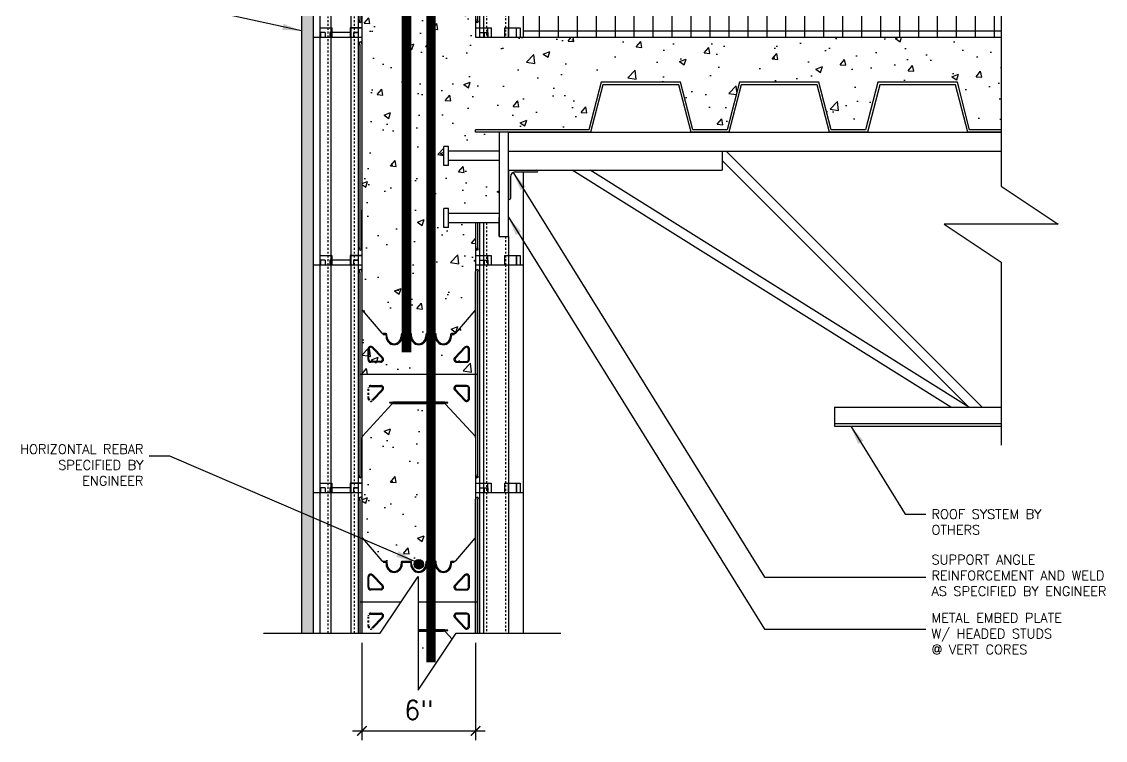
# Model space of a CAD drawing. Header units: inches. Extents: x 71.3 to 128.5, y -82.4 to -19.8.
# Drawn here: x 71.3 to 128.5, y -82.4 to -44.5 of the extents above; entities that cross this region are included whole.
import ezdxf

# ---------------------------------------------------------------- set-up
doc = ezdxf.new("R2010")
doc.units = ezdxf.units.IN
doc.header["$MEASUREMENT"] = 0
doc.linetypes.add('DASHED2', pattern=[0.375, 0.25, -0.125])
for name, color, linetype in [('LAYER 12', 12, 'Continuous'), ('LAYER 13', 13, 'Continuous'), ('LAYER 3', 3, 'Continuous'), ('LAYER 5', 5, 'Continuous'), ('LAYER 7', 7, 'Continuous'), ('LAYER 8', 8, 'Continuous')]:
    doc.layers.add(name, color=color, linetype=linetype)
doc.styles.add('NOTES', font='simplex.shx', dxfattribs={"height": 1})
doc.dimstyles.new('DIM-18$0', dxfattribs={"dimscale": 8, "dimtxt": 1, "dimasz": 0.125, "dimexe": 0.1875, "dimexo": 0.0625, "dimgap": 0.0625, "dimtad": 1, "dimdec": 4, "dimzin": 3, "dimdsep": 46, "dimlunit": 4, "dimtxsty": 'NOTES', "dimblk1": 'ARCHTICK', "dimblk2": 'ARCHTICK', "dimsah": 1, "dimcen": 0.0625, "dimclrd": 256, "dimclre": 256, "dimclrt": 7, "dimadec": 0, "dimazin": 0, "dimtfac": 1, "dimtdec": 4, "dimtofl": 0, "dimtmove": 0, "dimatfit": 3, "dimldrblk": 'ARCHTICK', "dimfxl": 1, "dimfrac": 2, "dimtolj": 1, "dimtzin": 0, "dimarcsym": 0})
doc.dimstyles.new('DIM-18$7', dxfattribs={"dimscale": 8, "dimtxt": 0.09375, "dimasz": 0.125, "dimexe": 0.1875, "dimexo": 0.0625, "dimgap": 0.0625, "dimtad": 0, "dimtih": 1, "dimtoh": 1, "dimdec": 4, "dimzin": 3, "dimdsep": 46, "dimlunit": 4, "dimtxsty": 'NOTES', "dimcen": 0.0625, "dimadec": 0, "dimazin": 0, "dimtfac": 1, "dimtdec": 4, "dimtofl": 0, "dimtmove": 0, "dimatfit": 3, "dimfxl": 1, "dimfrac": 2, "dimtolj": 1, "dimtzin": 0, "dimarcsym": 0})

# ---------------------------------------------------------------- blocks, each defined once
blk = doc.blocks.new('A$C262E59E6')
at = {"layer": 'LAYER 12'}
for p, q in [((0.35, 12.5), (0.975, 12.5)), ((0.35, 12.5), (0.35, 0)), ((0.35, 12.5), (0.975, 12.5)), ((0.35, 12.5), (0.35, 12)), ((0.925, 12.5), (0.925, 0)), ((0.975, 12.5), (0.975, 12)), ((0.975, 12.5), (0.975, 12)), ((1.937, 12.5), (1.937, 12)), ((1.937, 12.5), (2.562, 12.5)), ((1.937, 12.5), (1.937, 12)), ((1.937, 12.5), (2.562, 12.5)), ((1.987, 12.5), (1.987, 0)), ((2.112, 12.25), (2.112, 12)), ((2.112, 12.25), (2.362, 12.25)), ((2.362, 12.25), (2.362, 0)), ((2.562, 12.5), (2.562, 12)), ((8.562, 12.5), (9.187, 12.5)), ((8.562, 12.5), (8.562, 12)), ((8.562, 12.5), (9.187, 12.5)), ((8.762, 12.25), (8.762, 0)), ((8.762, 12.25), (9.012, 12.25)), ((8.762, 12.25), (8.762, 12)), ((8.762, 12.25), (9.012, 12.25)), ((9.012, 12.25), (9.012, 12)), ((9.012, 12.25), (9.012, 12)), ((9.187, 12.5), (9.187, 12)), ((9.187, 12.5), (9.187, 12)), ((10.087, 12.5), (10.087, 12)), ((10.087, 12.5), (10.712, 12.5)), ((10.087, 12.5), (10.087, 12)), ((10.087, 12.5), (10.712, 12.5)), ((10.712, 12.5), (10.712, 12)), ((10.712, 12.5), (10.712, 12)), ((2.41, 11.727), (2.497, 11.777)), ((2.456, 11.648), (2.41, 11.727)), ((2.462, 11.625), (2.462, 0.927)), ((2.462, 11.586), (2.462, 11.623)), ((2.497, 11.777), (2.556, 11.675)), ((2.562, 11.65), (2.562, 9.67)), ((8.562, 9.67), (8.562, 11.65)), ((8.569, 11.675), (8.628, 11.777)), ((8.628, 11.777), (8.715, 11.727)), ((8.662, 11.625), (8.662, 0.927)), ((8.662, 11.623), (8.662, 11.586)), ((8.715, 11.727), (8.669, 11.648)), ((8.977, 12), (8.977, 0)), ((10.297, 12), (10.297, 0)), ((2.562, 9.67), (2.562, 2.909)), ((2.59, 9.601), (3.608, 8.411)), ((7.517, 8.411), (8.535, 9.601)), ((8.562, 2.909), (8.562, 9.67)), ((3.68, 8.38), (3.687, 8.38)), ((3.837, 8.38), (3.68, 8.38)), ((3.687, 8.38), (3.687, 8.33)), ((3.687, 8.33), (3.787, 8.33)), ((3.837, 8.28), (3.837, 8.225)), ((3.887, 8.225), (3.887, 8.33)), ((4.637, 8.33), (4.637, 8.225)), ((5.137, 8.38), (4.687, 8.38)), ((4.687, 8.225), (4.687, 8.28)), ((4.737, 8.33), (5.087, 8.33)), ((5.137, 8.28), (5.137, 8.225)), ((5.187, 8.225), (5.187, 8.33)), ((5.937, 8.33), (5.937, 8.225)), ((6.437, 8.38), (5.987, 8.38)), ((5.987, 8.225), (5.987, 8.28)), ((6.037, 8.33), (6.387, 8.33)), ((6.437, 8.28), (6.437, 8.225)), ((6.487, 8.225), (6.487, 8.33)), ((7.237, 8.33), (7.237, 8.225)), ((7.445, 8.38), (7.287, 8.38)), ((7.287, 8.225), (7.287, 8.28)), ((7.337, 8.33), (7.437, 8.33)), ((7.437, 8.33), (7.437, 8.38)), ((7.437, 8.38), (7.445, 8.38)), ((2.887, 7.02), (2.887, 7.561)), ((2.937, 7.02), (2.937, 7.561)), ((3.11, 7.63), (3.629, 7.089)), ((3.146, 7.665), (3.665, 7.124)), ((7.979, 7.665), (7.46, 7.124)), ((8.015, 7.63), (7.496, 7.089)), ((8.187, 7.02), (8.187, 7.561)), ((8.237, 7.02), (8.237, 7.561)), ((3.557, 6.92), (3.037, 6.92)), ((3.557, 6.87), (3.037, 6.87)), ((7.568, 6.92), (8.087, 6.92)), ((7.568, 6.87), (8.087, 6.87)), ((2.462, 6.25), (8.662, 6.25)), ((3.037, 5.65), (3.557, 5.65)), ((3.037, 5.6), (3.557, 5.6)), ((3.629, 5.431), (3.11, 4.89)), ((3.665, 5.396), (3.146, 4.855)), ((7.46, 5.396), (7.979, 4.855)), ((7.496, 5.431), (8.015, 4.89)), ((8.087, 5.65), (7.568, 5.65)), ((8.087, 5.6), (7.568, 5.6)), ((8.187, 4.959), (8.187, 5.5)), ((8.237, 4.959), (8.237, 5.5)), ((2.592, 2.979), (4.144, 4.656)), ((4.192, 4.77), (4.036, 4.755)), ((4.036, 4.735), (4.192, 4.72)), ((5.562, 4.77), (4.192, 4.77)), ((4.192, 4.72), (5.562, 4.72)), ((4.25, 4.7), (5.562, 4.7)), ((6.933, 4.77), (5.562, 4.77)), ((5.562, 4.72), (6.933, 4.72)), ((5.562, 4.7), (6.875, 4.7)), ((7.089, 4.755), (6.933, 4.77)), ((6.933, 4.72), (7.089, 4.735)), ((6.981, 4.656), (8.533, 2.979)), ((2.562, 0.9), (2.562, 2.909)), ((8.562, 2.909), (8.562, 0.9)), ((2.456, 0.902), (2.41, 0.823)), ((2.41, 0.823), (2.497, 0.773)), ((2.462, 0.964), (2.462, 0.927)), ((2.497, 0.773), (2.556, 0.875)), ((8.569, 0.875), (8.628, 0.773)), ((8.628, 0.773), (8.715, 0.823)), ((8.662, 0.927), (8.662, 0.964)), ((8.715, 0.823), (8.669, 0.902)), ((0.35, 0.5), (0.975, 0.5)), ((0.35, 0.5), (0.975, 0.5)), ((0.35, 0.5), (0.35, 0)), ((0.35, 0.5), (0.975, 0.5)), ((0.35, 0.5), (0.35, 0)), ((0.35, 0.5), (0.975, 0.5)), ((0.35, 0.5), (0.975, 0.5)), ((0.35, 0.5), (0.975, 0.5)), ((0.35, 0.5), (0.975, 0.5)), ((0.35, 0.5), (0.35, 0)), ((0.35, 0.5), (0.975, 0.5)), ((0.35, 0.5), (0.35, 0)), ((0.35, 0.5), (0.975, 0.5)), ((0.35, 0.5), (0.975, 0.5)), ((0.35, 0.5), (0.975, 0.5)), ((0.35, 0.5), (0.975, 0.5)), ((0.35, 0.5), (0.35, 0)), ((0.35, 0.5), (0.975, 0.5)), ((0.35, 0.5), (0.975, 0.5)), ((0.35, 0.5), (0.975, 0.5)), ((0.35, 0.5), (0.975, 0.5)), ((0.35, 0.5), (0.35, 0)), ((0.35, 0.5), (0.975, 0.5)), ((0.35, 0.5), (0.975, 0.5)), ((0.35, 0.5), (0.975, 0.5)), ((0.35, 0.5), (0.35, 0)), ((0.35, 0.5), (0.975, 0.5)), ((0.35, 0.5), (0.35, 0)), ((0.35, 0.5), (0.35, 0)), ((0.375, 0.25), (0.375, 0)), ((0.625, 0.25), (0.375, 0.25)), ((0.375, 0.25), (0.375, 0)), ((0.625, 0.25), (0.375, 0.25)), ((0.375, 0.25), (0.375, 0)), ((0.625, 0.25), (0.375, 0.25)), ((0.625, 0.25), (0.625, 0)), ((0.625, 0.25), (0.625, 0)), ((0.625, 0.25), (0.625, 0)), ((1.937, 0.25), (0.875, 0.25)), ((0.875, 0.25), (0.875, 0)), ((1.937, 0.25), (0.875, 0.25)), ((0.875, 0.25), (0.875, 0)), ((1.937, 0.25), (0.875, 0.25)), ((0.875, 0.25), (0.875, 0)), ((0.975, 0.5), (0.975, 0)), ((0.975, 0.5), (0.975, 0)), ((0.975, 0.5), (0.975, 0)), ((0.975, 0.5), (0.975, 0)), ((0.975, 0.5), (0.975, 0)), ((0.975, 0.5), (0.975, 0)), ((0.975, 0.5), (0.975, 0)), ((0.975, 0.5), (0.975, 0)), ((0.975, 0.5), (0.975, 0)), ((0.975, 0.5), (0.975, 0)), ((0.975, 0.5), (0.975, 0)), ((0.975, 0.5), (0.975, 0)), ((0.975, 0.5), (0.975, 0)), ((0.975, 0.5), (0.975, 0)), ((0.975, 0.5), (0.975, 0)), ((0.975, 0.5), (0.975, 0)), ((0.975, 0.5), (0.975, 0)), ((0.975, 0.5), (0.975, 0)), ((0.975, 0.5), (0.975, 0)), ((0.975, 0.5), (0.975, 0)), ((1.937, 0.5), (1.937, 0)), ((1.937, 0.5), (2.562, 0.5)), ((1.937, 0.5), (1.937, 0)), ((1.937, 0.5), (2.562, 0.5)), ((1.937, 0.5), (1.937, 0)), ((1.937, 0.5), (2.562, 0.5)), ((1.937, 0.5), (1.937, 0)), ((1.937, 0.5), (2.562, 0.5)), ((1.937, 0.5), (1.937, 0)), ((1.937, 0.5), (2.562, 0.5)), ((1.937, 0.5), (1.937, 0)), ((1.937, 0.5), (2.562, 0.5)), ((1.937, 0.5), (1.937, 0)), ((1.937, 0.5), (2.562, 0.5)), ((1.937, 0.5), (1.937, 0)), ((2.562, 0.5), (1.937, 0.5)), ((1.937, 0.5), (1.937, 0)), ((1.937, 0.5), (2.562, 0.5)), ((1.937, 0.5), (1.937, 0)), ((1.937, 0.5), (2.562, 0.5)), ((1.937, 0.5), (1.937, 0)), ((1.937, 0.5), (2.562, 0.5)), ((1.937, 0.5), (1.937, 0)), ((1.937, 0.5), (2.562, 0.5)), ((1.937, 0.5), (1.937, 0)), ((1.937, 0.5), (2.562, 0.5)), ((1.937, 0.5), (1.937, 0)), ((1.937, 0.5), (2.562, 0.5)), ((1.937, 0.5), (1.937, 0)), ((1.937, 0.5), (2.562, 0.5)), ((1.937, 0.5), (1.937, 0)), ((1.937, 0.5), (2.562, 0.5)), ((1.937, 0.5), (1.937, 0)), ((1.937, 0.5), (2.562, 0.5)), ((1.937, 0.5), (1.937, 0)), ((1.937, 0.5), (2.562, 0.5)), ((1.937, 0.5), (1.937, 0)), ((2.562, 0.5), (1.937, 0.5)), ((1.937, 0.5), (1.937, 0)), ((1.937, 0.5), (2.562, 0.5)), ((1.937, 0.5), (1.937, 0)), ((1.937, 0.5), (2.562, 0.5)), ((1.937, 0.5), (1.937, 0)), ((2.562, 0.5), (1.937, 0.5)), ((1.937, 0.5), (1.937, 0)), ((1.937, 0.5), (2.562, 0.5)), ((2.112, 0.25), (2.112, 0)), ((2.112, 0.25), (2.362, 0.25)), ((2.112, 0.25), (2.112, 0)), ((2.112, 0.25), (2.362, 0.25)), ((2.112, 0.25), (2.112, 0)), ((2.112, 0.25), (2.362, 0.25)), ((2.112, 0.25), (2.112, 0)), ((2.362, 0.25), (2.112, 0.25)), ((2.112, 0.25), (2.112, 0)), ((2.112, 0.25), (2.362, 0.25)), ((2.112, 0.25), (2.112, 0)), ((2.112, 0.25), (2.362, 0.25)), ((2.112, 0.25), (2.112, 0)), ((2.112, 0.25), (2.362, 0.25)), ((2.112, 0.25), (2.112, 0)), ((2.112, 0.25), (2.362, 0.25)), ((2.112, 0.25), (2.112, 0)), ((2.112, 0.25), (2.362, 0.25)), ((2.112, 0.25), (2.112, 0)), ((2.362, 0.25), (2.112, 0.25)), ((2.112, 0.25), (2.112, 0)), ((2.112, 0.25), (2.362, 0.25)), ((2.112, 0.25), (2.112, 0)), ((2.362, 0.25), (2.112, 0.25)), ((2.362, 0.25), (2.362, 0)), ((2.362, 0.25), (2.362, 0)), ((2.362, 0.25), (2.362, 0)), ((2.562, 0.5), (2.562, 0)), ((2.562, 0.5), (2.562, 0)), ((2.562, 0.5), (2.562, 0)), ((2.562, 0.5), (2.562, 0)), ((2.562, 0.5), (2.562, 0)), ((2.562, 0.5), (2.562, 0)), ((2.562, 0.5), (2.562, 0)), ((2.562, 0.5), (2.562, 0)), ((2.562, 0.5), (2.562, 0)), ((2.562, 0.5), (2.562, 0)), ((2.562, 0.5), (2.562, 0)), ((8.562, 0.5), (9.183, 0.5)), ((8.562, 0.5), (9.183, 0.5)), ((8.562, 0.5), (9.183, 0.5)), ((8.758, 0.25), (8.758, 0)), ((8.758, 0.25), (9.008, 0.25)), ((8.758, 0.25), (9.008, 0.25)), ((8.758, 0.25), (8.758, 0)), ((8.758, 0.25), (9.008, 0.25)), ((8.762, 0.5), (8.762, 0)), ((8.762, 0.5), (9.387, 0.5)), ((8.962, 0.25), (9.212, 0.25)), ((9.008, 0.25), (9.008, 0)), ((9.008, 0.25), (9.008, 0)), ((9.008, 0.25), (9.008, 0)), ((9.183, 0.5), (9.183, 0)), ((9.183, 0.5), (9.183, 0)), ((9.183, 0.5), (9.183, 0)), ((9.212, 0.25), (9.212, 0)), ((9.387, 0.5), (9.387, 0)), ((10.083, 0.5), (10.083, 0)), ((10.083, 0.5), (10.708, 0.5)), ((10.083, 0.5), (10.083, 0)), ((10.083, 0.5), (10.708, 0.5)), ((10.083, 0.5), (10.083, 0)), ((10.083, 0.5), (10.708, 0.5)), ((10.287, 0.5), (10.287, 0)), ((10.287, 0.5), (10.912, 0.5)), ((10.708, 0.5), (10.708, 0)), ((10.708, 0.5), (10.708, 0)), ((10.708, 0.5), (10.708, 0)), ((10.912, 0.5), (10.912, 0))]:
    blk.add_line(p, q, dxfattribs=at)
at = {"layer": 'LAYER 12', "linetype": 'DASHED2', "ltscale": 0.15}
for p, q in [((0.765, 12.5), (0.765, 0)), ((2.147, 12.5), (2.147, 0)), ((9.137, 12), (9.137, 0)), ((10.137, 12), (10.137, 0)), ((2.887, 4.959), (2.887, 5.5)), ((2.937, 4.959), (2.937, 5.5))]:
    blk.add_line(p, q, dxfattribs=at)
at = {"layer": 'LAYER 12'}
for centre, radius, start, end in [((2.412, 11.623), 0.05, 0, 30), ((2.512, 11.65), 0.05, 0, 30), ((8.612, 11.65), 0.05, 150, 180), ((8.712, 11.623), 0.05, 150, 180), ((2.662, 9.67), 0.1, 180, 223.8309), ((8.462, 9.67), 0.1, 316.1691, 360), ((3.68, 8.48), 0.1, 223.8309, 270), ((3.787, 8.28), 0.05, 360, 90), ((3.837, 8.33), 0.05, 0, 90), ((4.262, 8.225), 0.425, 180, 360), ((4.262, 8.225), 0.375, 180, 0), ((4.687, 8.33), 0.05, 90, 180), ((4.737, 8.28), 0.05, 90, 180), ((5.087, 8.28), 0.05, 360, 90), ((5.137, 8.33), 0.05, 0, 90), ((5.562, 8.225), 0.425, 180, 270), ((5.562, 8.225), 0.375, 180, 270), ((5.562, 8.225), 0.425, 270, 0), ((5.562, 8.225), 0.375, 270, 0), ((5.987, 8.33), 0.05, 90, 180), ((6.037, 8.28), 0.05, 90, 180), ((6.387, 8.28), 0.05, 0, 90), ((6.437, 8.33), 0.05, 0, 90), ((6.862, 8.225), 0.425, 180, 0), ((6.862, 8.225), 0.375, 180, 0), ((7.287, 8.33), 0.05, 90, 180), ((7.337, 8.28), 0.05, 90, 180), ((7.445, 8.48), 0.1, 270, 316.1691), ((3.037, 7.561), 0.15, 43.8309, 180), ((3.037, 7.561), 0.1, 43.8309, 180), ((8.087, 7.561), 0.15, 0, 136.1691), ((8.087, 7.561), 0.1, 0, 136.1691), ((3.037, 7.02), 0.15, 180, 270), ((3.037, 7.02), 0.1, 180, 270), ((3.557, 7.02), 0.15, 270, 43.8309), ((3.557, 7.02), 0.1, 270, 43.8309), ((7.568, 7.02), 0.15, 136.1691, 270), ((7.568, 7.02), 0.1, 136.1691, 270), ((8.087, 7.02), 0.15, 270, 0), ((8.087, 7.02), 0.1, 270, 360), ((3.557, 5.5), 0.15, 316.1691, 90), ((3.557, 5.5), 0.1, 316.1691, 90), ((7.568, 5.5), 0.15, 90, 223.8309), ((7.568, 5.5), 0.1, 90, 223.8309), ((8.087, 5.5), 0.15, 360, 90), ((8.087, 5.5), 0.1, 0, 90), ((4.037, 4.745), 0.01, 97.4099, 262.5901), ((4.25, 4.55), 0.15, 90, 135), ((6.875, 4.55), 0.15, 45, 90), ((7.088, 4.745), 0.01, 277.4099, 82.5901), ((8.087, 4.959), 0.15, 223.8309, 360), ((8.087, 4.959), 0.1, 223.8309, 0), ((2.662, 2.909), 0.1, 135, 180), ((8.462, 2.909), 0.1, 360, 45), ((2.412, 0.927), 0.05, 330, 360), ((2.512, 0.9), 0.05, 330, 360), ((8.612, 0.9), 0.05, 180, 210), ((8.712, 0.927), 0.05, 180, 210)]:
    blk.add_arc(centre, radius, start, end, dxfattribs=at)
at = {"layer": 'LAYER 12', "linetype": 'DASHED2', "ltscale": 0.15}
for centre, radius, start, end in [((3.037, 5.5), 0.15, 90, 180), ((3.037, 5.5), 0.1, 90, 180), ((3.037, 4.959), 0.15, 180, 316.1691), ((3.037, 4.959), 0.1, 180, 316.1691)]:
    blk.add_arc(centre, radius, start, end, dxfattribs=at)
at = {"layer": 'LAYER 3'}
for p, q in [((0, 12), (0, 0)), ((0, 12), (2.562, 12)), ((2.562, 12), (2.562, 0)), ((8.562, 12), (8.562, 0)), ((8.562, 12), (11.062, 12)), ((11.062, 12), (11.062, 0)), ((0, 0), (2.562, 0)), ((8.562, 0), (11.062, 0))]:
    blk.add_line(p, q, dxfattribs=at)
blk = doc.blocks.new('_ArchTick')
at = {"color": 0, "linetype": 'ByBlock', "const_width": 0.15}
blk.add_lwpolyline([(-0.5, -0.5), (0.5, 0.5)], dxfattribs=at)
blk = doc.blocks.new('*D10')
at = {"layer": 'DEFPOINTS', "color": 0}
for p in [(89.257, -76.756), (95.257, -76.756), (95.257, -81.897)]:
    blk.add_point(p, dxfattribs=at)
at = {"layer": 'LAYER 8', "lineweight": -2}
for p, q in [((89.257, -77.256), (89.257, -82.397)), ((95.257, -77.256), (95.257, -82.397)), ((88.757, -81.897), (95.757, -81.897))]:
    blk.add_line(p, q, dxfattribs=at)
at = {"layer": 'LAYER 8', "lineweight": -2, "xscale": 0.5, "yscale": 0.5, "zscale": 0.5, "rotation": 180}
blk.add_blockref('_ArchTick', (89.257, -81.897), dxfattribs=at)
at = {"layer": 'LAYER 8', "lineweight": -2, "xscale": 0.5, "yscale": 0.5, "zscale": 0.5}
blk.add_blockref('_ArchTick', (95.257, -81.897), dxfattribs=at)
at = {"layer": 'LAYER 8', "color": 7, "insert": (92.257, -80.802), "char_height": 1, "attachment_point": 5, "style": 'NOTES'}
blk.add_mtext('\\A1;6"', dxfattribs=at)

msp = doc.modelspace()

# ---------------------------------------------------------------- hatches: boundary and pattern name
at = {"layer": 'LAYER 12'}
h = msp.add_hatch(dxfattribs=at)
h.set_pattern_fill('AR-SAND', color=256, scale=0.25, style=0)
h.set_pattern_definition([(37.5, (86.06992, -76.75614), (-0.0157483, 0.481706), [0, -0.38, 0, -0.425, 0, -0.40625]), (7.5, (86.0699, -76.75614), (0.442444, 0.7055365), [0, -0.205, 0, -0.3425, 0, -0.13125]), (327.5, (85.76242, -76.75614), (0.7785355, 0.0014148), [0, -0.125, 0, -0.45, 0, -0.5875]), (317.5, (85.7624, -76.75614), (0.751532, 0.219419), [0, -0.0625, 0, -0.295, 0, -0.3375])])
h.paths.add_polyline_path([(86.69492, -21.34486), (86.06992, -21.34486), (86.06992, -76.75614), (86.69492, -76.75614), (86.69492, -69.34486), (86.69492, -57.34486), (86.69492, -45.34486), (86.69492, -33.34486)])
h = msp.add_hatch(dxfattribs=at)
h.set_pattern_fill('NET', color=256, scale=8, style=0)
h.set_pattern_definition([(0, (-8.3723, -0.002), (0, 1), []), (90, (-8.3723, -0.002), (-1, 1e-16), [])])
h.paths.add_polyline_path([(122.97648, -42.34486), (97.75742, -42.34486), (97.75742, -45.34486), (122.97648, -45.34486)])
at = {"layer": 'LAYER 13'}
h = msp.add_hatch(dxfattribs=at)
h.set_pattern_fill('AR-CONC', color=256, scale=0.5, style=0)
h.set_pattern_definition([(50, (89.2574, -63.095), (3.5863, -0.31376), [0.375, -4.125]), (355, (89.2574, -63.095), (-0.69376, 3.76096), [0.3, -3.3]), (100.451, (89.5563, -63.121), (2.89255, 3.4472), [0.3187, -3.5057]), (46.184, (89.2574, -62.095), (5.3362, -0.8276), [0.5625, -6.1875]), (96.636, (89.702, -62.164), (4.6733, 4.8706), [0.47805, -5.25856]), (351.184, (89.2574, -62.095), (4.6733, 4.8706), [0.45, -4.95]), (21, (89.7574, -62.345), (2.98454, -2.0131), [0.375, -4.125]), (326, (89.7574, -62.345), (1.21658, 3.62575), [0.3, -3.3]), (71.451, (90.006, -62.5126), (4.2011, 1.61265), [0.3187, -3.5057]), (37.5, (89.2574, -63.0949), (0.0608, 1.66447), [0, -3.26, 0, -3.35, 0, -3.3125]), (7.5, (89.2574, -63.0949), (1.31535, 1.97206), [0, -1.91, 0, -3.185, 0, -1.2625]), (327.5, (88.1424, -63.0949), (2.669112, -0.112774), [0, -1.25, 0, -3.9, 0, -5.175]), (317.5, (87.6424, -63.0949), (2.91593, 0.50052), [0, -1.625, 0, -2.59, 0, -3.675])])
h.paths.add_polyline_path([(122.97648, -45.34486), (97.75742, -45.34486), (95.25742, -45.34486), (95.25742, -44.84486), (95.25742, -42.43628, 0.19891237), (95.22813, -42.36557), (93.67636, -40.68879, 0.19891237), (93.57029, -40.64486), (92.25742, -40.62486), (90.94455, -40.64486, 0.21910702), (90.8306, -40.69731), (89.28146, -42.37125, 0.17887258), (89.25742, -42.43628), (89.25742, -45.34486), (89.25742, -57.34486), (89.25742, -57.34487), (89.25742, -59.6758, 0.19057379), (89.28528, -59.74388), (90.3029, -60.93411, 0.22352826), (90.38242, -60.96458), (90.38242, -60.96486), (90.53242, -60.96486, -0.41421356), (90.58242, -61.01486), (90.58242, -61.11986, 1), (91.33242, -61.11986), (91.38242, -61.06486), (91.38242, -61.11986, -1), (90.53242, -61.11986), (90.53242, -61.06486, 0.41421356), (90.48242, -61.01486), (90.38242, -61.01486), (90.38242, -60.96486), (90.37504, -60.96486, -0.20422097), (90.3029, -60.93411), (89.25742, -59.7113), (89.25742, -63.09486), (92.90742, -63.09486), (92.90742, -61.01486), (93.08242, -61.01486, -0.41421356), (93.13242, -61.06486), (93.18242, -61.01486), (93.18242, -61.11986, 1), (93.93242, -61.11986), (93.98242, -61.06486), (93.98242, -61.11986, -1), (93.13242, -61.11986), (93.13242, -61.06486, 0.41421356), (93.08242, -61.01486), (92.90742, -61.01486), (92.90742, -63.09486), (95.25742, -63.09486), (95.25742, -59.67463, -0.16388439), (95.23704, -59.73513), (94.21942, -60.92536, -0.25397999), (94.13242, -60.96458), (94.13242, -60.96486), (94.1398, -60.96486, 0.23441626), (94.21942, -60.92536), (95.23704, -59.73513, 0.16388439), (95.25742, -59.67463), (95.25742, -57.34486), (95.25742, -55.12484), (93.83454, -55.12484), (93.83454, -55.37484), (93.58454, -55.37484), (93.58454, -54.37484), (93.83454, -54.37484), (93.83454, -54.62484), (96.49242, -54.62484), (96.49242, -51.84484), (93.83454, -51.84484), (93.83454, -52.09484), (93.58454, -52.09484), (93.58454, -51.09484), (93.83454, -51.09484), (93.83454, -51.34484), (96.49242, -51.34484), (96.49242, -50.34484), (95.25742, -50.34484), (95.25742, -50.21984), (101.22327, -50.21984), (101.87327, -47.71984), (106.06658, -47.71984), (106.71658, -50.21984), (108.52327, -50.21984), (109.17327, -47.71984), (113.36658, -47.71984), (114.01658, -50.21984), (115.82327, -50.21984), (116.47327, -47.71984), (120.66658, -47.71984), (121.31658, -50.21984), (122.97648, -50.21984)])
h.paths.add_polyline_path([(94.93242, -61.78383), (94.93242, -62.32486, -0.41421356), (94.78242, -62.47486), (94.26304, -62.47486, -0.66082475), (94.15483, -62.22098), (94.67421, -61.67995, -0.67558283)], flags=16)
h.paths.add_polyline_path([(94.88242, -61.78383), (94.88242, -62.32486, -0.41421356), (94.78242, -62.42486), (94.26304, -62.42486, -0.66082475), (94.1909, -62.2556), (94.71028, -61.71458, -0.67558283)], flags=0)
h.paths.add_polyline_path([(89.84063, -61.67995), (90.36001, -62.22098, -0.66082475), (90.2518, -62.47486), (89.73242, -62.47486, -0.41421356), (89.58242, -62.32486), (89.58242, -61.78383, -0.67558283)], flags=16)
h.paths.add_polyline_path([(89.80456, -61.71458), (90.32394, -62.2556, -0.66082475), (90.2518, -62.42486), (89.73242, -62.42486, -0.41421356), (89.63242, -62.32486), (89.63242, -61.78383, -0.67558283)], flags=0)
h = msp.add_hatch(dxfattribs=at)
h.set_pattern_fill('AR-CONC', color=256, scale=0.5, style=0)
h.set_pattern_definition([(50, (89.2574, -79.756), (3.5863, -0.31376), [0.375, -4.125]), (355, (89.2574, -79.756), (-0.69376, 3.761), [0.3, -3.3]), (100.451, (89.5563, -79.7823), (2.89255, 3.4472), [0.3187, -3.5057]), (46.184, (89.2574, -78.756), (5.3362, -0.8276), [0.5625, -6.1875]), (96.636, (89.702, -78.825), (4.6733, 4.8706), [0.478, -5.2586]), (351.184, (89.2574, -78.756), (4.6733, 4.8706), [0.45, -4.95]), (21, (89.7574, -79.006), (2.98454, -2.0131), [0.375, -4.125]), (326, (89.7574, -79.006), (1.2166, 3.62575), [0.3, -3.3]), (71.451, (90.006, -79.174), (4.2011, 1.61265), [0.3187, -3.5057]), (37.5, (89.2574, -79.7561), (0.0608, 1.66447), [0, -3.26, 0, -3.35, 0, -3.3125]), (7.5, (89.2574, -79.7561), (1.31535, 1.97206), [0, -1.91, 0, -3.185, 0, -1.2625]), (327.5, (88.1424, -79.7561), (2.66911, -0.11277), [0, -1.25, 0, -3.9, 0, -5.175]), (317.5, (87.6424, -79.7561), (2.91593, 0.50052), [0, -1.625, 0, -2.59, 0, -3.675])])
h.paths.add_polyline_path([(92.90742, -64.64486), (92.25742, -64.64486), (90.94455, -64.64486, 0.21910702), (90.8306, -64.69731), (89.28146, -66.37125, 0.17887258), (89.25742, -66.43628), (89.25742, -69.34486), (89.25742, -69.34487), (89.25742, -71.6758, 0.19057379), (89.28528, -71.74388), (90.3029, -72.93411, 0.22352826), (90.38242, -72.96458), (90.38242, -72.96486), (90.53242, -72.96486, -0.41421356), (90.58242, -73.01486), (90.58242, -73.11986, 1), (91.33242, -73.11986), (91.33242, -73.01486, -0.41421356), (91.38242, -72.96486), (91.83242, -72.96486, -0.41421356), (91.88242, -73.01486), (91.88242, -73.11986, 0.41421356), (92.25742, -73.49486, 0.41421356), (92.63242, -73.11986), (92.63242, -73.01486, -0.41421356), (92.68242, -72.96486), (92.90742, -72.96486)])
h.paths.add_polyline_path([(92.50742, -73.11986, -1), (92.00742, -73.11986, -1)], flags=16)
h.paths.add_polyline_path([(93.67636, -76.68879, 0.19891237), (93.57029, -76.64486), (92.22617, -76.64486), (92.22617, -79.75614), (94.02205, -77.06233)])
at = {"layer": 'LAYER 8'}
msp.add_hatch(color=256, dxfattribs=at).paths.add_polyline_path([(92.50742, -73.11986, 1), (92.00742, -73.11986, 1)])

# ---------------------------------------------------------------- linework, layer by layer
at = {"ltscale": 0.15}
msp.add_line((96.99242, -50.34484), (96.49242, -50.34484), dxfattribs=at)
at = {"layer": 'LAYER 12'}
for p, q in [((87.04492, -44.84486), (87.66992, -44.84486)), ((87.04492, -44.84486), (87.04492, -57.34486)), ((87.04492, -44.84486), (87.66992, -44.84486)), ((87.04492, -44.84486), (87.04492, -45.34486)), ((87.61992, -44.84486), (87.61992, -57.34486)), ((87.66992, -44.84486), (87.66992, -45.34486)), ((87.66992, -44.84486), (87.66992, -45.34486)), ((88.63242, -44.84486), (88.63242, -45.34486)), ((88.63242, -44.84486), (89.25742, -44.84486)), ((88.63242, -44.84486), (88.63242, -45.34486)), ((88.63242, -44.84486), (89.25742, -44.84486)), ((88.68242, -44.84486), (88.68242, -57.34486)), ((88.80742, -45.09486), (88.80742, -45.34486)), ((88.80742, -45.09486), (89.05742, -45.09486)), ((89.05742, -45.09486), (89.05742, -57.34486)), ((89.25742, -44.84486), (89.25742, -45.34486)), ((95.25742, -44.84486), (95.88242, -44.84486)), ((95.25742, -44.84486), (95.25742, -45.34486)), ((95.25742, -44.84486), (95.88242, -44.84486)), ((95.45742, -45.09486), (95.70742, -45.09486)), ((95.45742, -45.09486), (95.45742, -45.34486)), ((95.45742, -45.09486), (95.70742, -45.09486)), ((95.70742, -45.09486), (95.70742, -45.34486)), ((95.70742, -45.09486), (95.70742, -45.34486)), ((95.88242, -44.84486), (95.88242, -45.34486)), ((95.88242, -44.84486), (95.88242, -45.34486)), ((96.78242, -44.84486), (96.78242, -45.34486)), ((96.78242, -44.84486), (97.40742, -44.84486)), ((96.78242, -44.84486), (96.78242, -45.34486)), ((96.78242, -44.84486), (97.40742, -44.84486)), ((89.10503, -45.61797), (89.19164, -45.56797)), ((89.15072, -45.69711), (89.10503, -45.61797)), ((89.15742, -45.71986), (89.15742, -56.4176)), ((89.15742, -45.75871), (89.15742, -45.72211)), ((89.19164, -45.56797), (89.25072, -45.67032)), ((89.25742, -45.69532), (89.25742, -47.67463)), ((89.25742, -47.67463), (89.25742, -54.43628)), ((89.25742, -56.4444), (89.25742, -54.43628)), ((95.25742, -55.12484), (95.25742, -56.4444)), ((95.35742, -55.12484), (95.35742, -56.4176)), ((95.45742, -55.12484), (95.45742, -57.34486)), ((95.67242, -55.12484), (95.67242, -57.34486)), ((96.99242, -55.84484), (96.99242, -57.34486)), ((89.15072, -56.4426), (89.10503, -56.52174)), ((89.10503, -56.52174), (89.19164, -56.57174)), ((89.15742, -56.381), (89.15742, -56.4176)), ((89.19164, -56.57174), (89.25072, -56.4694)), ((95.26412, -56.4694), (95.32321, -56.57174)), ((95.32321, -56.57174), (95.40981, -56.52174)), ((95.35742, -56.4176), (95.35742, -56.381)), ((95.40981, -56.52174), (95.36412, -56.4426)), ((87.04492, -56.84486), (87.66992, -56.84486)), ((87.04492, -56.84486), (87.04492, -57.34486)), ((87.04492, -56.84486), (87.66992, -56.84486)), ((87.04492, -56.84486), (87.66992, -56.84486)), ((87.04492, -56.84486), (87.66992, -56.84486)), ((87.04492, -56.84486), (87.66992, -56.84486)), ((87.04492, -56.84486), (87.04492, -57.34486)), ((87.04492, -56.84486), (87.66992, -56.84486)), ((87.04492, -56.84486), (87.04492, -57.34486)), ((87.04492, -56.84486), (87.66992, -56.84486)), ((87.04492, -56.84486), (87.66992, -56.84486)), ((87.04492, -56.84486), (87.66992, -56.84486)), ((87.04492, -56.84486), (87.66992, -56.84486)), ((87.04492, -56.84486), (87.04492, -57.34486)), ((87.04492, -56.84486), (87.66992, -56.84486)), ((87.04492, -56.84486), (87.66992, -56.84486)), ((87.04492, -56.84486), (87.66992, -56.84486)), ((87.04492, -56.84486), (87.66992, -56.84486)), ((87.04492, -56.84486), (87.04492, -57.34486)), ((87.04492, -56.84486), (87.66992, -56.84486)), ((87.04492, -56.84486), (87.66992, -56.84486)), ((87.04492, -56.84486), (87.66992, -56.84486)), ((87.04492, -56.84486), (87.04492, -57.34486)), ((87.04492, -56.84486), (87.66992, -56.84486)), ((87.04492, -56.84486), (87.04492, -57.34486)), ((87.04492, -56.84487), (87.66992, -56.84487)), ((87.04492, -56.84487), (87.66992, -56.84487)), ((87.04492, -56.84487), (87.04492, -57.34487)), ((87.04492, -56.84487), (87.04492, -57.34487)), ((87.06992, -57.09486), (87.06992, -57.34486)), ((87.31992, -57.09486), (87.06992, -57.09486)), ((87.06992, -57.09486), (87.06992, -57.34486)), ((87.31992, -57.09486), (87.06992, -57.09486)), ((87.06992, -57.09487), (87.06992, -57.34487)), ((87.31992, -57.09487), (87.06992, -57.09487)), ((87.31992, -57.09486), (87.31992, -57.34486)), ((87.31992, -57.09486), (87.31992, -57.34486)), ((87.31992, -57.09487), (87.31992, -57.34487)), ((88.63242, -57.09486), (87.56992, -57.09486)), ((87.56992, -57.09486), (87.56992, -57.34486)), ((88.63242, -57.09486), (87.56992, -57.09486)), ((87.56992, -57.09486), (87.56992, -57.34486)), ((88.63242, -57.09487), (87.56992, -57.09487)), ((87.56992, -57.09487), (87.56992, -57.34487)), ((87.66992, -56.84486), (87.66992, -57.34486)), ((87.66992, -56.84486), (87.66992, -57.34486)), ((87.66992, -56.84486), (87.66992, -57.34486)), ((87.66992, -56.84486), (87.66992, -57.34486)), ((87.66992, -56.84486), (87.66992, -57.34486)), ((87.66992, -56.84486), (87.66992, -57.34486)), ((87.66992, -56.84486), (87.66992, -57.34486)), ((87.66992, -56.84486), (87.66992, -57.34486)), ((87.66992, -56.84486), (87.66992, -57.34486)), ((87.66992, -56.84486), (87.66992, -57.34486)), ((87.66992, -56.84486), (87.66992, -57.34486)), ((87.66992, -56.84486), (87.66992, -57.34486)), ((87.66992, -56.84486), (87.66992, -57.34486)), ((87.66992, -56.84486), (87.66992, -57.34486)), ((87.66992, -56.84486), (87.66992, -57.34486)), ((87.66992, -56.84486), (87.66992, -57.34486)), ((87.66992, -56.84486), (87.66992, -57.34486)), ((87.66992, -56.84486), (87.66992, -57.34486)), ((87.66992, -56.84487), (87.66992, -57.34487)), ((87.66992, -56.84487), (87.66992, -57.34487)), ((88.63242, -56.84486), (88.63242, -57.34486)), ((88.63242, -56.84486), (89.25742, -56.84486)), ((88.63242, -56.84486), (88.63242, -57.34486)), ((88.63242, -56.84486), (89.25742, -56.84486)), ((88.63242, -56.84486), (88.63242, -57.34486)), ((88.63242, -56.84486), (89.25742, -56.84486)), ((88.63242, -56.84486), (88.63242, -57.34486)), ((88.63242, -56.84486), (89.25742, -56.84486)), ((88.63242, -56.84486), (88.63242, -57.34486)), ((88.63242, -56.84486), (89.25742, -56.84486)), ((88.63242, -56.84486), (88.63242, -57.34486)), ((88.63242, -56.84486), (89.25742, -56.84486)), ((88.63242, -56.84486), (88.63242, -57.34486)), ((88.63242, -56.84486), (89.25742, -56.84486)), ((88.63242, -56.84486), (88.63242, -57.34486)), ((88.63242, -56.84486), (89.25742, -56.84486)), ((88.63242, -56.84486), (88.63242, -57.34486)), ((88.63242, -56.84486), (89.25742, -56.84486)), ((88.63242, -56.84486), (88.63242, -57.34486)), ((88.63242, -56.84486), (89.25742, -56.84486)), ((88.63242, -56.84486), (88.63242, -57.34486)), ((88.63242, -56.84486), (89.25742, -56.84486)), ((88.63242, -56.84486), (88.63242, -57.34486)), ((88.63242, -56.84486), (89.25742, -56.84486)), ((88.63242, -56.84486), (88.63242, -57.34486)), ((88.63242, -56.84486), (89.25742, -56.84486)), ((88.63242, -56.84486), (88.63242, -57.34486)), ((88.63242, -56.84486), (89.25742, -56.84486)), ((88.63242, -56.84486), (88.63242, -57.34486)), ((88.63242, -56.84486), (89.25742, -56.84486)), ((88.63242, -56.84486), (88.63242, -57.34486)), ((89.25742, -56.84486), (88.63242, -56.84486)), ((88.63242, -56.84486), (88.63242, -57.34486)), ((88.63242, -56.84486), (89.25742, -56.84486)), ((88.63242, -56.84486), (88.63242, -57.34486)), ((88.63242, -56.84486), (89.25742, -56.84486)), ((88.63242, -56.84486), (88.63242, -57.34486)), ((89.25742, -56.84486), (88.63242, -56.84486)), ((88.63242, -56.84486), (88.63242, -57.34486)), ((88.63242, -56.84486), (89.25742, -56.84486)), ((88.63242, -56.84487), (88.63242, -57.34487)), ((88.63242, -56.84487), (89.25742, -56.84487)), ((88.63242, -56.84487), (88.63242, -57.34487)), ((88.63242, -56.84487), (89.25742, -56.84487)), ((88.63242, -56.84487), (88.63242, -57.34487)), ((89.25742, -56.84487), (88.63242, -56.84487)), ((88.80742, -57.09486), (88.80742, -57.34486)), ((88.80742, -57.09486), (89.05742, -57.09486)), ((88.80742, -57.09486), (88.80742, -57.34486)), ((88.80742, -57.09486), (89.05742, -57.09486)), ((88.80742, -57.09486), (88.80742, -57.34486)), ((88.80742, -57.09486), (89.05742, -57.09486)), ((88.80742, -57.09486), (88.80742, -57.34486)), ((88.80742, -57.09486), (89.05742, -57.09486)), ((88.80742, -57.09486), (88.80742, -57.34486)), ((88.80742, -57.09486), (89.05742, -57.09486)), ((88.80742, -57.09486), (88.80742, -57.34486)), ((88.80742, -57.09486), (89.05742, -57.09486)), ((88.80742, -57.09486), (88.80742, -57.34486)), ((88.80742, -57.09486), (89.05742, -57.09486)), ((88.80742, -57.09486), (88.80742, -57.34486)), ((89.05742, -57.09486), (88.80742, -57.09486)), ((88.80742, -57.09486), (88.80742, -57.34486)), ((88.80742, -57.09486), (89.05742, -57.09486)), ((88.80742, -57.09486), (88.80742, -57.34486)), ((89.05742, -57.09486), (88.80742, -57.09486)), ((88.80742, -57.09487), (88.80742, -57.34487)), ((88.80742, -57.09487), (89.05742, -57.09487)), ((88.80742, -57.09487), (88.80742, -57.34487)), ((89.05742, -57.09487), (88.80742, -57.09487)), ((89.05742, -57.09486), (89.05742, -57.34486)), ((89.05742, -57.09486), (89.05742, -57.34486)), ((89.05742, -57.09487), (89.05742, -57.34487)), ((89.25742, -56.84486), (89.25742, -57.34486)), ((89.25742, -56.84486), (89.25742, -57.34486)), ((89.25742, -56.84486), (89.25742, -57.34486)), ((89.25742, -56.84486), (89.25742, -57.34486)), ((89.25742, -56.84486), (89.25742, -57.34486)), ((89.25742, -56.84486), (89.25742, -57.34486)), ((89.25742, -56.84486), (89.25742, -57.34486)), ((89.25742, -56.84486), (89.25742, -57.34486)), ((89.25742, -56.84486), (89.25742, -57.34486)), ((89.25742, -56.84487), (89.25742, -57.34487)), ((89.25742, -56.84487), (89.25742, -57.34487)), ((95.25742, -56.84486), (95.87812, -56.84486)), ((95.25742, -56.84486), (95.87812, -56.84486)), ((95.25742, -56.84486), (95.87812, -56.84486)), ((95.45312, -57.09486), (95.45312, -57.34486)), ((95.45312, -57.09486), (95.70312, -57.09486)), ((95.45312, -57.09486), (95.70312, -57.09486)), ((95.45312, -57.09486), (95.45312, -57.34486)), ((95.45312, -57.09486), (95.70312, -57.09486)), ((95.45742, -56.84486), (95.45742, -57.34486)), ((95.45742, -56.84486), (96.08242, -56.84486)), ((95.65742, -57.09486), (95.90742, -57.09486)), ((95.70312, -57.09486), (95.70312, -57.34486)), ((95.70312, -57.09486), (95.70312, -57.34486)), ((95.70312, -57.09486), (95.70312, -57.34486)), ((95.87812, -56.84486), (95.87812, -57.34486)), ((95.87812, -56.84486), (95.87812, -57.34486)), ((95.87812, -56.84486), (95.87812, -57.34486)), ((95.90742, -57.09486), (95.90742, -57.34486)), ((96.08242, -56.84486), (96.08242, -57.34486)), ((96.77812, -56.84486), (96.77812, -57.34486)), ((96.77812, -56.84486), (97.40312, -56.84486)), ((96.77812, -56.84486), (96.77812, -57.34486)), ((96.77812, -56.84486), (97.40312, -56.84486)), ((96.77812, -56.84486), (96.77812, -57.34486)), ((96.77812, -56.84486), (97.40312, -56.84486)), ((96.98242, -56.84486), (96.98242, -57.34486)), ((96.98242, -56.84486), (97.60742, -56.84486)), ((97.40312, -56.84486), (97.40312, -57.34486)), ((97.40312, -56.84486), (97.40312, -57.34486)), ((97.40312, -56.84486), (97.40312, -57.34486)), ((97.60742, -56.84486), (97.60742, -57.34486)), ((87.04492, -68.84486), (87.66992, -68.84486)), ((87.04492, -68.84486), (87.04492, -76.75614)), ((87.04492, -68.84486), (87.66992, -68.84486)), ((87.04492, -68.84486), (87.04492, -69.34486)), ((87.61992, -68.84486), (87.61992, -76.75614)), ((87.66992, -68.84486), (87.66992, -69.34486)), ((87.66992, -68.84486), (87.66992, -69.34486)), ((88.63242, -68.84486), (88.63242, -69.34486)), ((88.63242, -68.84486), (89.25742, -68.84486)), ((88.63242, -68.84486), (88.63242, -69.34486)), ((88.63242, -68.84486), (89.25742, -68.84486)), ((88.68242, -68.84486), (88.68242, -76.75614)), ((88.80742, -69.09486), (88.80742, -69.34486)), ((88.80742, -69.09486), (89.05742, -69.09486)), ((89.05742, -69.09486), (89.05742, -76.75614)), ((89.25742, -68.84486), (89.25742, -69.34486)), ((95.25742, -68.84486), (95.88242, -68.84486)), ((95.25742, -68.84486), (95.25742, -69.34486)), ((95.25742, -68.84486), (95.88242, -68.84486)), ((95.45742, -69.09486), (95.45742, -76.75614)), ((95.45742, -69.09486), (95.70742, -69.09486)), ((95.45742, -69.09486), (95.45742, -69.34486)), ((95.45742, -69.09486), (95.70742, -69.09486)), ((95.70742, -69.09486), (95.70742, -69.34486)), ((95.70742, -69.09486), (95.70742, -69.34486)), ((95.88242, -68.84486), (95.88242, -69.34486)), ((95.88242, -68.84486), (95.88242, -69.34486)), ((96.78242, -68.84486), (96.78242, -69.34486)), ((96.78242, -68.84486), (97.40742, -68.84486)), ((96.78242, -68.84486), (96.78242, -69.34486)), ((96.78242, -68.84486), (97.40742, -68.84486)), ((97.40742, -68.84486), (97.40742, -69.34486)), ((97.40742, -68.84486), (97.40742, -69.34486)), ((89.10503, -69.61797), (89.19164, -69.56797)), ((89.15072, -69.69711), (89.10503, -69.61797)), ((89.15742, -69.71986), (89.15742, -76.75614)), ((89.15742, -69.75871), (89.15742, -69.72211)), ((89.19164, -69.56797), (89.25072, -69.67032)), ((89.25742, -69.69532), (89.25742, -71.67463)), ((95.25742, -71.67463), (95.25742, -69.69532)), ((95.26412, -69.67032), (95.32321, -69.56797)), ((95.32321, -69.56797), (95.40981, -69.61797)), ((95.35742, -69.71986), (95.35742, -76.75614)), ((95.35742, -69.72211), (95.35742, -69.75871)), ((95.40981, -69.61797), (95.36412, -69.69711)), ((95.67242, -69.34486), (95.67242, -76.75614)), ((96.99242, -69.34486), (96.99242, -76.75614)), ((89.25742, -71.67463), (89.25742, -76.75614)), ((89.28528, -71.74388), (90.3029, -72.93411)), ((94.21194, -72.93411), (95.22956, -71.74388)), ((95.25742, -76.75614), (95.25742, -71.67463)), ((90.37504, -72.96486), (90.38242, -72.96486)), ((90.53242, -72.96486), (90.37504, -72.96486)), ((90.38242, -72.96486), (90.38242, -73.01486)), ((90.38242, -73.01486), (90.48242, -73.01486)), ((90.53242, -73.06486), (90.53242, -73.11986)), ((90.58242, -73.11986), (90.58242, -73.01486)), ((91.33242, -73.01486), (91.33242, -73.11986)), ((91.83242, -72.96486), (91.38242, -72.96486)), ((91.38242, -73.11986), (91.38242, -73.06486)), ((91.43242, -73.01486), (91.78242, -73.01486)), ((91.83242, -73.06486), (91.83242, -73.11986)), ((91.88242, -73.11986), (91.88242, -73.01486)), ((92.63242, -73.01486), (92.63242, -73.11986)), ((93.13242, -72.96486), (92.68242, -72.96486)), ((92.68242, -73.11986), (92.68242, -73.06486)), ((92.73242, -73.01486), (93.08242, -73.01486)), ((93.13242, -73.06486), (93.13242, -73.11986)), ((93.18242, -73.11986), (93.18242, -73.01486)), ((93.93242, -73.01486), (93.93242, -73.11986)), ((94.1398, -72.96486), (93.98242, -72.96486)), ((93.98242, -73.11986), (93.98242, -73.06486)), ((94.03242, -73.01486), (94.13242, -73.01486)), ((94.13242, -73.01486), (94.13242, -72.96486)), ((94.13242, -72.96486), (94.1398, -72.96486)), ((89.80456, -73.71458), (90.32394, -74.2556)), ((89.84063, -73.67995), (90.36001, -74.22098)), ((94.67421, -73.67995), (94.15483, -74.22098)), ((94.71028, -73.71458), (94.1909, -74.2556)), ((89.58242, -74.32486), (89.58242, -73.78383)), ((89.63242, -74.32486), (89.63242, -73.78383)), ((94.88242, -74.32486), (94.88242, -73.78383)), ((94.93242, -74.32486), (94.93242, -73.78383)), ((90.2518, -74.42486), (89.73242, -74.42486)), ((90.2518, -74.47486), (89.73242, -74.47486)), ((94.26304, -74.42486), (94.78242, -74.42486)), ((94.26304, -74.47486), (94.78242, -74.47486)), ((89.15742, -75.09486), (91.33369, -75.09486)), ((92.22617, -75.09486), (95.35742, -75.09486)), ((89.73242, -75.69486), (90.2518, -75.69486)), ((89.73242, -75.74486), (90.2518, -75.74486)), ((90.32394, -75.91411), (89.80456, -76.45513)), ((90.36001, -75.94874), (89.84063, -76.48976)), ((94.15483, -75.94874), (94.67421, -76.48976)), ((94.1909, -75.91411), (94.71028, -76.45513)), ((94.78242, -75.69486), (94.26304, -75.69486)), ((94.78242, -75.74486), (94.26304, -75.74486)), ((94.88242, -76.38588), (94.88242, -75.84486)), ((94.93242, -76.38588), (94.93242, -75.84486)), ((92.25742, -76.57486), (92.22617, -76.57486)), ((93.62769, -76.57486), (92.25742, -76.57486)), ((93.7838, -76.58994), (93.62769, -76.57486)), ((92.22617, -76.62486), (92.25742, -76.62486)), ((92.22617, -76.64486), (92.25742, -76.64486)), ((92.25742, -76.62486), (93.62769, -76.62486)), ((92.25742, -76.64486), (93.57029, -76.64486)), ((93.62769, -76.62486), (93.7838, -76.60977)), ((93.67636, -76.68879), (94.02205, -77.06233))]:
    msp.add_line(p, q, dxfattribs=at)
at = {"layer": 'LAYER 12', "linetype": 'DASHED2', "ltscale": 0.15}
for p, q in [((87.45992, -44.84486), (87.45992, -57.34486)), ((88.84242, -44.84486), (88.84242, -57.34486)), ((95.83242, -55.12484), (95.83242, -57.34486)), ((96.83242, -55.84484), (96.83242, -57.34486)), ((87.45992, -68.84486), (87.45992, -76.75614)), ((88.84242, -68.84486), (88.84242, -76.75614)), ((95.83242, -69.34486), (95.83242, -76.75614)), ((96.83242, -69.34486), (96.83242, -76.75614)), ((89.58242, -76.38588), (89.58242, -75.84486)), ((89.63242, -76.38588), (89.63242, -75.84486))]:
    msp.add_line(p, q, dxfattribs=at)
at = {"layer": 'LAYER 12'}
for centre, radius, start, end in [((89.10742, -45.72211), 0.05, 0, 30), ((89.20742, -45.69532), 0.05, 0, 30), ((89.10742, -56.4176), 0.05, 330, 360), ((89.20742, -56.4444), 0.05, 330, 360), ((95.30742, -56.4444), 0.05, 180, 210), ((95.40742, -56.4176), 0.05, 180, 210), ((89.10742, -69.72211), 0.05, 0, 30), ((89.20742, -69.69532), 0.05, 0, 30), ((95.30742, -69.69532), 0.05, 150, 180), ((95.40742, -69.72211), 0.05, 150, 180), ((89.35741, -71.67463), 0.1, 180, 223.830861), ((95.15742, -71.67463), 0.1, 316.169139, 360), ((90.37504, -72.86486), 0.1, 223.830861, 270), ((90.48242, -73.06486), 0.05, 360, 90), ((90.53242, -73.01486), 0.05, 0, 90), ((90.95742, -73.11986), 0.425, 180, 360), ((90.95742, -73.11986), 0.375, 180, 0), ((91.38242, -73.01486), 0.05, 90, 180), ((91.43242, -73.06486), 0.05, 90, 180), ((91.78242, -73.06486), 0.05, 360, 90), ((91.83242, -73.01486), 0.05, 0, 90), ((92.25742, -73.11986), 0.425, 180, 270), ((92.25742, -73.11986), 0.375, 180, 270), ((92.25742, -73.11986), 0.425, 270, 0), ((92.25742, -73.11986), 0.375, 270, 0), ((92.68242, -73.01486), 0.05, 90, 180), ((92.73242, -73.06486), 0.05, 90, 180), ((93.08242, -73.06486), 0.05, 0, 90), ((93.13242, -73.01486), 0.05, 0, 90), ((93.55742, -73.11986), 0.425, 180, 0), ((93.55742, -73.11986), 0.375, 180, 0), ((93.98242, -73.01486), 0.05, 90, 180), ((94.03242, -73.06486), 0.05, 90, 180), ((94.1398, -72.86486), 0.1, 270, 316.169139), ((89.73242, -73.78383), 0.15, 43.830861, 180), ((89.73242, -73.78383), 0.1, 43.830861, 180), ((94.78242, -73.78383), 0.15, 0, 136.169139), ((94.78242, -73.78383), 0.1, 0, 136.169139), ((90.2518, -74.32486), 0.15, 270, 43.830861), ((90.2518, -74.32486), 0.1, 270, 43.830861), ((94.26304, -74.32486), 0.15, 136.169139, 270), ((94.26304, -74.32486), 0.1, 136.169139, 270), ((89.73242, -74.32486), 0.15, 180, 270), ((89.73242, -74.32486), 0.1, 180, 270), ((94.78242, -74.32486), 0.15, 270, 0), ((94.78242, -74.32486), 0.1, 270, 360), ((90.2518, -75.84486), 0.15, 316.169139, 90), ((90.2518, -75.84486), 0.1, 316.169139, 90), ((94.26304, -75.84486), 0.15, 90, 223.830861), ((94.26304, -75.84486), 0.1, 90, 223.830861), ((94.78242, -75.84486), 0.15, 360, 90), ((94.78242, -75.84486), 0.1, 0, 90), ((93.78251, -76.59986), 0.01, 277.409891, 82.590109), ((94.78242, -76.38588), 0.15, 223.830861, 360), ((94.78242, -76.38588), 0.1, 223.830861, 0), ((93.57029, -76.79486), 0.15, 45, 90)]:
    msp.add_arc(centre, radius, start, end, dxfattribs=at)
at = {"layer": 'LAYER 12', "linetype": 'DASHED2', "ltscale": 0.15}
for centre, radius, start, end in [((89.73242, -75.84486), 0.15, 90, 180), ((89.73242, -75.84486), 0.1, 90, 180), ((89.73242, -76.38588), 0.15, 180, 316.169139), ((89.73242, -76.38588), 0.1, 180, 316.169139)]:
    msp.add_arc(centre, radius, start, end, dxfattribs=at)
at = {"layer": 'LAYER 3'}
for p, q in [((86.69492, -45.34486), (86.69492, -57.34486)), ((86.69492, -45.34486), (89.25742, -45.34486)), ((89.25742, -45.34486), (89.25742, -57.34486)), ((95.25742, -45.34486), (97.75742, -45.34486)), ((97.75742, -45.34486), (122.97648, -45.34486)), ((96.99242, -50.34484), (122.97648, -50.34484)), ((97.75742, -52.44484), (97.75742, -57.34486)), ((95.25742, -55.12484), (95.25742, -57.34486)), ((86.69492, -57.34486), (89.25742, -57.34486)), ((95.25742, -57.34486), (97.75742, -57.34486)), ((86.69492, -69.34486), (86.69492, -76.75614)), ((86.69492, -69.34486), (89.25742, -69.34486)), ((89.25742, -69.34486), (89.25742, -76.75614)), ((95.25742, -69.34486), (95.25742, -76.75614)), ((95.25742, -69.34486), (97.75742, -69.34486)), ((97.75742, -69.34486), (97.75742, -76.75614))]:
    msp.add_line(p, q, dxfattribs=at)
at = {"layer": 'LAYER 3', "flags": 128}
for points in [[(122.97648, -41.09486), (122.97648, -53.19378), (125.97648, -55.19378), (119.97648, -55.19378), (122.97648, -57.19378), (122.97648, -66.84484)], [(84.06992, -76.75614), (90.22617, -76.75614), (92.22617, -73.75614), (92.22617, -79.75614), (94.22617, -76.75614), (99.75742, -76.75614)]]:
    msp.add_lwpolyline(points, dxfattribs=at)
at = {"layer": 'LAYER 5'}
for p, q in [((96.49242, -50.34484), (96.49242, -55.84484)), ((96.99242, -55.84484), (96.99242, -50.34484)), ((93.83454, -51.09484), (93.58454, -51.09484)), ((93.58454, -52.09484), (93.58454, -51.09484)), ((93.83454, -52.09484), (93.83454, -51.09484)), ((96.99242, -51.34484), (122.97648, -51.34484)), ((108.26992, -51.34484), (108.26992, -52.34484)), ((93.83454, -52.09484), (93.58454, -52.09484)), ((96.99242, -52.34484), (98.49242, -52.34484)), ((96.99242, -52.34484), (96.99242, -53.84484)), ((97.31992, -52.34484), (108.26992, -52.34484)), ((93.83454, -54.37484), (93.58454, -54.37484)), ((93.58454, -55.37484), (93.58454, -54.37484)), ((93.83454, -55.37484), (93.83454, -54.37484)), ((96.49242, -55.84484), (96.49242, -54.84484)), ((93.83454, -55.37484), (93.58454, -55.37484)), ((96.49242, -55.84484), (96.99242, -55.84484)), ((114.186, -64.84484), (122.97648, -64.84484)), ((114.186, -64.84484), (114.186, -65.84484)), ((114.186, -65.84484), (122.97648, -65.84484))]:
    msp.add_line(p, q, dxfattribs=at)
at = {"layer": 'LAYER 5', "const_width": 0.5, "flags": 128}
for points in [[(91.60742, -23.2304), (91.60742, -61.95078)], [(92.90742, -41.42536), (92.90742, -78.28838)]]:
    msp.add_lwpolyline(points, dxfattribs=at)
at = {"layer": 'LAYER 5', "flags": 128}
for points in [[(122.97648, -50.21984), (121.31658, -50.21984), (120.66658, -47.71984), (116.47327, -47.71984), (115.82327, -50.21984), (114.01658, -50.21984), (113.36658, -47.71984), (109.17327, -47.71984), (108.52327, -50.21984), (106.71658, -50.21984), (106.06658, -47.71984), (101.87327, -47.71984), (101.22327, -50.21984), (95.25742, -50.21984)], [(122.97648, -50.34484), (121.21992, -50.34484), (120.56992, -47.84484), (116.56992, -47.84484), (115.91992, -50.34484), (113.91992, -50.34484), (113.26992, -47.84484), (109.26992, -47.84484), (108.61992, -50.34484), (106.61992, -50.34484), (105.96992, -47.84484), (101.96992, -47.84484), (101.31992, -50.34484), (95.25742, -50.34484), (95.25742, -50.21984)]]:
    msp.add_lwpolyline(points, dxfattribs=at)
at = {"layer": 'LAYER 8'}
for p, q in [((86.06992, -21.34486), (86.06992, -76.75614)), ((96.49242, -51.34484), (93.83454, -51.34484)), ((108.47703, -51.34484), (121.97703, -64.84484)), ((96.49242, -51.84484), (93.83454, -51.84484)), ((108.26992, -51.84484), (121.26992, -64.84484)), ((97.34242, -52.44484), (98.49242, -52.44484)), ((120.32737, -64.84484), (100.35237, -52.34484)), ((121.26992, -64.84484), (101.29492, -52.34484)), ((97.09242, -52.69484), (97.09242, -53.84484)), ((96.49242, -54.62484), (93.83454, -54.62484)), ((96.49242, -55.12484), (93.83454, -55.12484)), ((114.186, -65.69484), (122.97648, -65.69484))]:
    msp.add_line(p, q, dxfattribs=at)
msp.add_circle((92.25742, -73.11986), 0.25, dxfattribs=at)
for centre, radius, start, end in [((97.34242, -52.69484), 0.25, 90, 180), ((98.49242, -52.39484), 0.05, 270, 90), ((97.04242, -53.84484), 0.05, 180, 360)]:
    msp.add_arc(centre, radius, start, end, dxfattribs=at)

# ---------------------------------------------------------------- block references
at = {"layer": 'LAYER 3'}
for p in [(86.69492, -45.34487), (86.69492, -69.34487)]:
    msp.add_blockref('A$C262E59E6', p, dxfattribs=at)

# ---------------------------------------------------------------- texts
at = {"layer": 'LAYER 7', "char_height": 0.5, "style": 'NOTES'}
for s, insert, attachment_point in [('\\A1;HORIZONTAL REBAR\\PSPECIFIED BY\\PENGINEER', (77.74012, -66.80321), 3), ('\\A1;ROOF SYSTEM BY\\POTHERS', (119.3012, -70.22519), 1), ('\\A1;SUPPORT ANGLE\\PREINFORCEMENT AND WELD\\PAS SPECIFIED BY ENGINEER', (119.3012, -72.62481), 1), ('\\A1;METAL EMBED PLATE\\PW/ HEADED STUDS \\P@ VERT CORES', (119.3012, -75.69216), 1)]:
    msp.add_mtext_dynamic_manual_height_columns(s, width=21.4636092, gutter_width=5, heights=[0], dxfattribs=dict(at, insert=insert, attachment_point=attachment_point))

# ---------------------------------------------------------------- dimensions: what is measured, and where the dimension line sits
at = {"layer": 'LAYER 8'}
dim = msp.add_linear_dim(base=(95.25742, -81.8974), p1=(89.25742, -76.75614), p2=(95.25742, -76.75614), dimstyle='DIM-18$0', override={"dimasz": 0.0625, "dimexe": 0.0625, "dimdle": 0.0625}, dxfattribs=at)
dim.commit()
dim.dimension.update_dxf_attribs({"geometry": '*D10', "text_midpoint": (92.25742, -80.80216)})

# ---------------------------------------------------------------- leaders
for points in [[(86.06992, -45.00698), (79.11874, -43.48612), (78.0291, -43.48612)], [(97.2385, -52.46747), (110.5018, -73.80382), (119.01222, -73.80382)], [(96.99242, -54.83322), (110.5018, -76.5348), (119.01222, -76.5348)], [(115.04312, -65.84484), (117.92258, -70.47697), (119.01222, -70.47697)], [(92.05065, -72.97933), (79.11874, -67.41992), (78.0291, -67.41992)]]:
    msp.add_leader(points, dimstyle='DIM-18$7', dxfattribs=at)

doc.saveas('drawing.dxf')
